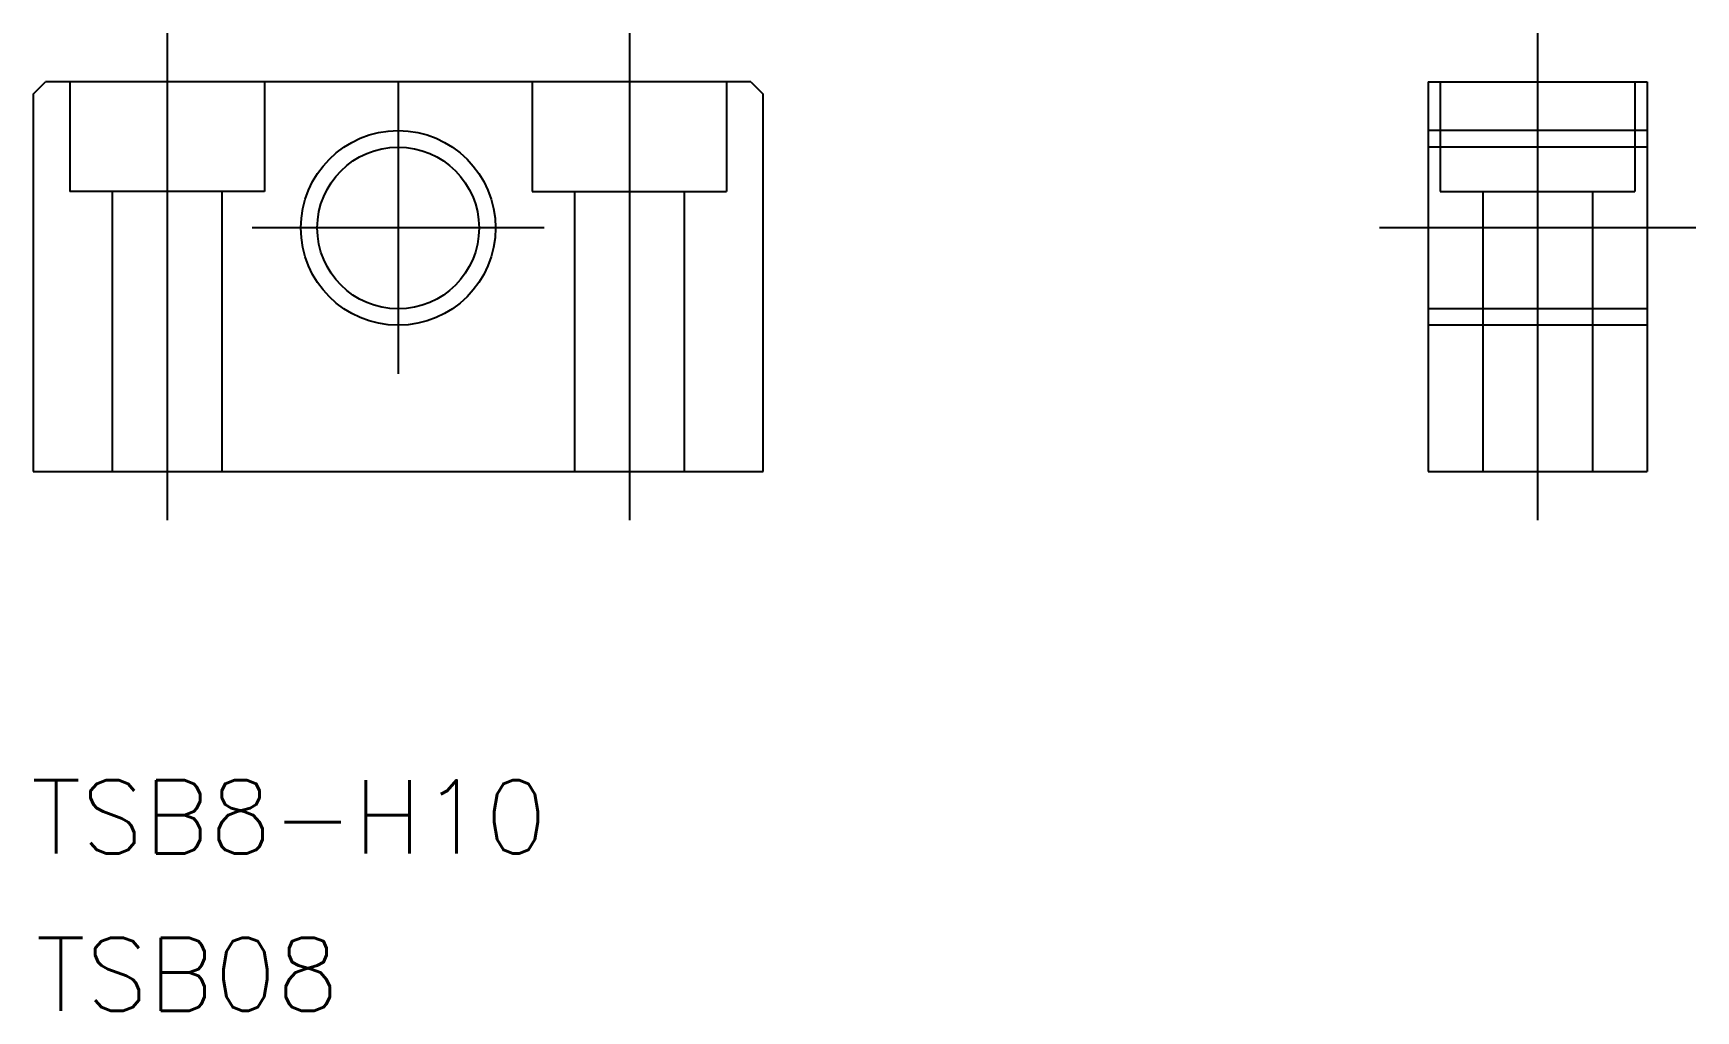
# Model space of a CAD drawing. Extents: x 0 to 68.3, y -22.2 to 18.
import ezdxf

# ---------------------------------------------------------------- set-up
doc = ezdxf.new("R2010")
doc.units = 0
doc.linetypes.add('CENTER', pattern=[50.8, 31.75, -6.35, 6.35, -6.35])
doc.linetypes.add('DASHED', pattern=[19.05, 12.7, -6.35])
doc.layers.get('0').update_dxf_attribs({"linetype": 'CONTINUOUS'})
doc.layers.add('CENTER', color=1, linetype='CENTER')
doc.styles.get("Standard").update_dxf_attribs({"font": 'txt.shx', "height": 3, "bigfont": 'bigfont.shx'})

msp = doc.modelspace()

# ---------------------------------------------------------------- linework, layer by layer
at = {"color": 7, "linetype": 'CONTINUOUS'}
for p, q in [((0, 15.5), (0.5, 16)), ((29.5, 16), (0.5, 16)), ((29.5, 16), (30, 15.5)), ((57.331, 16), (57.331, 0)), ((57.331, 16), (66.331, 16)), ((66.331, 16), (66.331, 0)), ((0, 15.5), (0, 0)), ((30, 0), (30, 15.5)), ((0, 0), (30, 0)), ((57.331, 0), (66.331, 0))]:
    msp.add_line(p, q, dxfattribs=at)
at = {"color": 3, "linetype": 'DASHED'}
for p, q in [((1.5, 16), (1.5, 11.5)), ((9.5, 16), (9.5, 11.5)), ((20.5, 16), (20.5, 11.5)), ((28.5, 16), (28.5, 11.5)), ((57.831, 16), (57.831, 11.5)), ((65.831, 16), (65.831, 11.5)), ((66.331, 14), (57.331, 14)), ((66.331, 13.323), (57.331, 13.323)), ((9.5, 11.5), (1.5, 11.5)), ((3.25, 11.5), (3.25, 0)), ((7.75, 11.5), (7.75, 0)), ((20.5, 11.5), (28.5, 11.5)), ((22.25, 11.5), (22.25, 0)), ((26.75, 11.5), (26.75, 0)), ((57.831, 11.5), (65.831, 11.5)), ((59.581, 11.5), (59.581, 0)), ((64.081, 11.5), (64.081, 0)), ((66.331, 6.676), (57.331, 6.676)), ((66.331, 6), (57.331, 6))]:
    msp.add_line(p, q, dxfattribs=at)
at = {"color": 3, "linetype": 'CONTINUOUS'}
msp.add_circle((15, 10), 4, dxfattribs=at)
at = {"color": 7, "linetype": 'CONTINUOUS'}
msp.add_circle((15, 10), 3.324, dxfattribs=at)
at = {"layer": 'CENTER', "color": 1, "linetype": 'CENTER'}
for p, q in [((5.5, 18), (5.5, -2)), ((24.5, 18), (24.5, -2)), ((61.831, 18), (61.831, -2)), ((15, 16), (15, 4)), ((21, 10), (9, 10)), ((68.331, 10), (55.331, 10))]:
    msp.add_line(p, q, dxfattribs=at)

# ---------------------------------------------------------------- texts
at = {"color": 7, "linetype": 'CONTINUOUS'}
for s, p in [('TSB8-H10', (-0.089, -15.696)), ('TSB08', (0.102, -22.164))]:
    msp.add_text(s, height=3, dxfattribs=at).set_placement(p)

doc.saveas('drawing.dxf')
